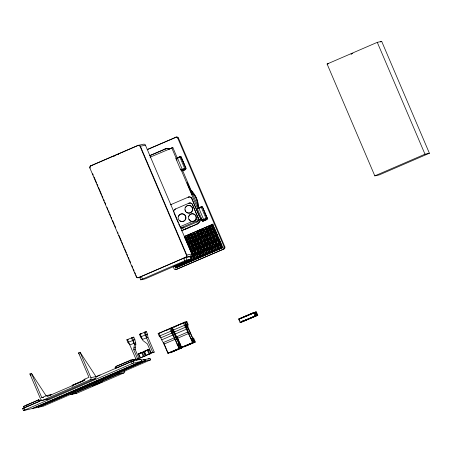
<?xml version="1.0" encoding="UTF-8"?>
<svg xmlns="http://www.w3.org/2000/svg" width="452" height="452" viewBox="0 0 452 452"><rect width="100%" height="100%" fill="white"/><g stroke="black" fill="none" stroke-linecap="round" stroke-linejoin="round"><path stroke-width="0.68" d="M180.009 156.584L179.998 157.42L184.766 168.602L185.665 169.517L185.981 168.178L181.212 156.991L180.009 156.584L181.212 156.991M201.326 206.553L202.53 206.965L207.298 218.152L206.982 219.491L206.084 218.576L201.315 207.389L201.451 206.53L198.01 208.016M169.935 328.485L158.143 333.576L159.228 336.118L160.85 337.83L171.884 333.062L172.02 330.593L170.935 328.05L169.805 328.514L179.178 348.435L172.557 332.915L172.692 330.446L171.607 327.903L170.935 328.05M174.427 331.293L174.359 332.525L180.981 348.046L173.687 332.672L173.788 330.819M184.1 322.508L171.636 327.751L172.72 330.293L174.342 332L185.382 327.231L185.518 324.768L184.433 322.225L183.303 322.683L192.676 342.61L186.054 327.084L186.19 324.621L185.105 322.078L184.433 322.225M185.953 327.372L187.179 326.841L187.314 324.372L186.23 321.83L185.105 322.293L194.473 342.215L187.857 326.694L187.992 324.225L186.908 321.683L186.23 321.83M139.086 358.634L137.657 358.944L133.752 349.797L134.413 344.373L131.464 337.791L133.775 337.13L134.86 339.672L135.843 344.062L135.188 349.486L139.086 358.634L137.583 359.283L136.154 359.594L127.453 339.525L132.543 337.554M180.614 228L199.953 219.644L200.886 217.276M201.53 218.214L201.067 219.401L199.953 219.644M140.775 279.839L185.732 260.358L191.168 258.985L145.143 278.878L140.775 279.839L139.674 277.285L141.363 276.505L142.448 279.048M189.128 256.917L190.083 256.442L191.139 258.99M23.487 410.614L132.69 363.391L141.787 361.216L32.561 408.444L23.487 410.614L22.64 408.551L42.047 400.082M140.205 359.538L140.922 359.182L141.77 361.221M145.448 350.978L146.154 350.645M177.065 158.511L177.489 158.285L175.924 158.624L180.693 169.811L182.263 169.472L181.834 169.698M142.476 352.311L142.34 352.311M135.312 342.819L129.865 344.865L127.91 342.367L126.826 339.819L127.453 339.525M154.239 352.091L152.804 352.402L144.109 332.327L146.414 331.666L147.505 334.209L147.951 337.356L154.239 352.091L151.301 353.052L147.397 343.904L143.041 340.65L140.555 336.904L139.47 334.361L145.188 332.096M127.91 342.367L134.86 339.672M140.555 336.904L147.505 334.209M159.228 336.118L172.692 330.446M138.261 353.899L143.538 351.876L145.273 355.944L140.001 357.967L138.261 353.899L139.527 353.611M143.538 351.876L140.233 353.328M149.126 349.464L143.922 351.458L145.657 355.521L150.861 353.532L149.126 349.464L147.499 350.187M140.001 357.967L145.273 355.944M147.279 350.102C148.053 349.582 142.606 352.091 146.177 350.588M145.657 355.521L150.861 353.532M170.732 328.31L171.607 327.903M185.105 322.078L173.675 327.011M186.908 321.683L184.8 322.621M140.16 353.244L140.764 352.967M147.747 350.04L148.273 349.78L147.578 350.034M113.938 156.234L114.672 155.906M147.098 350.181L146.425 350.481L147.115 350.227M142.16 352.458L141.487 352.752M141.035 352.809C144.035 351.441 137.515 354.165 139.837 353.317M115.068 155.731L115.475 155.55M140.035 277.33L138.431 277.681A1.661 1.638 77.7 0 1 136.278 276.805L89.869 168.003A1.661 1.638 77.7 0 1 90.722 165.827L137.883 145.454L143.267 144.284A1.661 1.638 77.7 0 1 145.425 145.16L191.834 253.962A1.661 1.638 77.7 0 1 190.976 256.137L189.038 256.973M327.107 64.014L377.279 42.341L381.691 41.386L429.4 153.239L379.228 174.913L374.815 175.868L327.107 64.014L328.367 63.743M352.826 53.291L350.995 54.082L351.662 53.941M380.403 41.94L381.691 41.386M147.182 149.544L176.274 137.12A1.661 1.638 77.7 0 1 178.427 137.996L224.836 246.798A1.661 1.638 77.7 0 1 223.983 248.973L176.156 269.488A1.661 1.638 77.7 0 1 174.003 268.612L173.172 266.669M147.849 149.397L176.274 137.12M149.392 155.731L165.251 149.024A5.808 5.735 77.7 0 1 169.647 148.979M150.053 155.59L165.251 149.024M150.053 157.206L172.856 147.595L177.568 158.635M176.692 158.042L180.133 156.556M175.924 158.624L181.088 157.019L185.857 168.206L185.54 169.545L182.099 171.031M180.693 169.811L185.981 168.178M181.902 169.839L184.766 168.602M181.094 170.263L184.659 168.749M182.8 170.76L185.665 169.517M170.743 204.705A2.209 2.187 77.7 0 1 170.997 204.57L188.32 197.123A2.763 2.729 77.7 0 1 191.914 198.581L191.744 198.62A2.763 2.729 77.7 0 0 188.156 197.162L188.32 197.123M173.698 211.265A2.763 2.729 77.7 0 1 175.325 209.056L188.998 203.174A2.763 2.729 77.7 0 1 192.592 204.632L198.321 218.389A2.763 2.729 77.7 0 1 196.897 222.011L197.021 221.988A2.763 2.729 77.7 0 0 198.654 219.774M207.298 218.152L201.733 220.384L203.581 219.446L202.01 219.785L197.236 208.598L202.53 206.965M199.592 208.135L201.315 207.389M192.868 221.186L180.89 226.362A2.763 2.729 77.8 0 1 179.845 226.582M194.128 220.638L198.547 218.734L199.4 216.559L191.744 198.62M180.122 227.028A2.763 2.729 77.7 0 0 183.348 227.864L197.021 221.988M202.01 219.785L206.084 218.576M205.4 218.971L202.536 220.209M201.123 219.316L201.654 220.559L202.072 220.31L202.841 221.254L206.852 219.519L207.174 218.18L202.4 206.993M202.841 221.254L206.982 219.491M181.376 230.723L197.242 224.017A5.808 5.735 77.7 0 0 200.665 219.373M181.405 230.853L197.242 224.017M184.263 236.481L213.191 224.096L184.772 236.373M194.083 259.634L195.337 259.149L185.58 236.272L184.326 236.758L194.337 259.584L193.902 258.567M187.286 235.481L188.54 234.989L198.298 257.872L197.044 258.358L187.286 235.481L188.19 236.95M190.292 234.181L191.552 233.69L201.309 256.566L200.055 257.058L190.546 234.125L191.416 236.159L189.298 237.125M193.253 232.899L194.513 232.413L204.27 255.29L203.01 255.781L193.253 232.899L194.157 234.368M196.264 231.599L197.518 231.113L207.282 253.99L206.022 254.476L196.518 231.543L197.383 233.577L195.128 234.605M199.225 230.322L200.479 229.831L210.237 252.713L208.982 253.199L199.479 230.266M202.236 229.023L203.49 228.531L213.248 251.414L211.994 251.9L202.236 229.023L203.14 230.492M205.197 227.74L206.451 227.254L216.209 250.131L214.954 250.623L205.445 227.689L206.315 229.723L204.202 230.689M208.202 226.441L209.462 225.955L219.22 248.832L217.96 249.323L208.202 226.441L209.327 228.418M211.163 225.164L212.417 224.678L222.181 247.555L220.921 248.041L211.417 225.107L212.282 227.141L207.315 229.288M185.642 237.503L187.574 236.667M188.868 236.108L190.8 235.272M192.089 234.712L211.44 226.356M185.806 237.464L187.738 236.628M189.026 236.074L205.801 228.831M207.089 228.271L208.378 227.712M209.671 227.158L211.604 226.322M186.054 238.526L188.405 237.458M192.416 235.724L194.377 234.876M198.371 233.209L203.355 231M213.287 226.706L213.666 226.542M186.879 239.317L188.84 238.475M189.84 238.04L191.846 237.176M192.851 236.741L194.806 235.893M195.812 235.464L197.818 234.594L198.688 236.628L193.722 238.775M200.778 233.317L198.823 234.164L200.744 233.385M201.778 232.882L203.79 232.017M204.79 231.582L206.75 230.74M207.75 230.305L209.756 229.435M210.762 229.006L212.717 228.158M213.723 227.723L214.101 227.559M186.49 239.543L191.676 237.306M192.97 236.746L197.507 234.786M202.044 232.825L206.581 230.865M207.875 230.305L209.818 229.463M211.112 228.904L212.412 228.345M187.314 240.334L189.269 239.492M190.275 239.057L192.281 238.193M193.286 237.758L195.241 236.91M196.247 236.481L198.253 235.611M199.253 235.181L201.213 234.334L200.343 232.3M202.213 233.899L204.219 233.034M205.225 232.599L207.18 231.757M208.186 231.322L210.191 230.452L210.626 231.469M211.197 230.023L213.152 229.175L213.587 230.192L208.621 232.339M214.152 228.74L214.79 228.526M186.925 240.56L188.868 239.718M190.162 239.159L197.942 235.803M199.236 235.243L201.18 234.402M202.479 233.842L203.773 233.283M205.716 232.441L212.847 229.362M187.749 241.351L189.704 240.509L190.575 242.543L188.614 243.385M190.597 240.176L192.716 239.21M199.671 236.26L201.643 235.351M202.649 234.916L204.654 234.051M205.502 233.74L207.615 232.774M214.587 229.757L215.22 229.543M188.185 242.368L190.139 241.526M191.145 241.091L193.151 240.227M194.151 239.792L196.112 238.944M197.112 238.515L199.117 237.645M200.123 237.215L202.078 236.368L202.513 237.385L200.558 238.227M203.084 235.933L205.089 235.068L205.954 237.102M206.095 234.633L208.05 233.786M209.05 233.356L211.061 232.486M212.061 232.057L214.016 231.209M215.022 230.774L215.401 230.61M187.795 242.594L192.976 240.357M194.27 239.792L198.807 237.837M200.75 236.995L207.88 233.916M209.174 233.356L213.711 231.396M191.575 242.108L193.58 241.244M194.586 240.809L196.541 239.961M197.547 239.532L199.552 238.662L199.987 239.679M203.519 236.95L205.524 236.085M206.524 235.65L208.485 234.803M209.485 234.373L211.491 233.503M212.496 233.074L214.451 232.226M215.457 231.791L216.09 231.571L209.609 234.373M188.224 243.611L193.411 241.368M194.705 240.809L199.242 238.854M200.535 238.294L208.315 234.933M188.659 244.628L202.948 238.402M203.948 237.967L206.157 237.068M206.959 236.667L216.525 232.588M189.094 245.645L191.439 244.577L191.874 245.594L189.919 246.436M192.332 244.244L194.45 243.278M195.456 242.843L203.377 239.419M204.383 238.984L209.349 236.837L209.784 237.854L207.83 238.701M210.355 236.407L212.361 235.537M213.067 235.289L215.321 234.26M216.322 233.825L216.954 233.605M192.88 245.159L194.885 244.295L194.015 242.261M195.885 243.86L197.846 243.012L197.411 241.995M198.846 242.583L200.852 241.713M201.858 241.278L206.824 239.136L207.259 240.153L205.253 241.018M210.785 237.424L212.796 236.554M213.796 236.125L215.751 235.277M216.757 234.842L217.141 234.678M189.529 246.662L197.953 243.023M199.247 242.464L209.615 237.984M210.909 237.424L217.389 234.622M190.354 247.453L192.309 246.611M193.309 246.176L195.32 245.312M196.321 244.877L198.275 244.029M199.281 243.6L201.287 242.73M202.293 242.295L204.247 241.453M208.259 239.718L210.22 238.871M211.22 238.441L213.225 237.571L213.66 238.588M214.231 237.142L216.186 236.294M217.192 235.859L217.57 235.695M189.959 247.679L217.824 235.639M190.394 248.696L204.683 242.47M205.683 242.035L207.892 241.136M208.694 240.735L216.621 237.311L217.491 239.345L215.531 240.187M217.627 236.876L218.005 236.712M190.829 249.713L214.095 239.605L214.96 241.639L212.954 242.509M214.802 239.357L217.056 238.328M218.056 237.893L218.689 237.673M191.654 250.504L193.609 249.662M194.614 249.227L196.62 248.357M197.62 247.928L199.581 247.08M200.581 246.645L202.586 245.781M203.592 245.346L205.547 244.504M206.553 244.069L208.558 243.204M209.564 242.769L211.519 241.922M212.525 241.492L214.53 240.622M218.491 238.91L218.875 238.746M191.264 250.73L196.445 248.487M197.744 247.928L199.688 247.091M200.982 246.526L211.35 242.052M212.643 241.492L219.124 238.69M192.089 251.521L194.044 250.679M195.044 250.244L197.055 249.374M198.055 248.945L200.01 248.097M201.016 247.662L203.021 246.798L203.457 247.815M204.027 246.363L205.982 245.521L206.852 247.555M206.988 245.086L208.993 244.221M209.994 243.786L211.954 242.939M215.966 241.204L217.92 240.362M218.926 239.927L219.305 239.763M191.693 251.747L219.559 239.707M192.518 252.538L206.417 246.538M207.417 246.103L209.626 245.204M210.429 244.803L218.356 241.379L218.791 242.396M219.361 240.944L219.994 240.724L220.429 241.741L216.536 243.419M192.563 253.781L215.83 243.673M138.431 277.681L185.591 257.307L190.976 256.137M374.815 175.868L424.993 154.194L429.4 153.239M193.388 254.572L195.343 253.725L194.908 252.708M196.349 253.295L198.355 252.425M199.355 251.996L201.315 251.148M202.315 250.713L204.327 249.849M205.327 249.414L207.282 248.572M208.287 248.137L210.293 247.267L211.163 249.301M211.299 246.837L213.254 245.99M214.259 245.555L216.265 244.69M217.265 244.255L219.226 243.413M220.226 242.978L220.858 242.758M192.998 254.798L198.179 252.555M199.479 251.996L201.422 251.154M202.716 250.594L209.847 247.515M211.14 246.956L213.084 246.12M214.378 245.56L218.915 243.6M190.812 256.889L192.818 256.024L192.382 255.007M193.823 255.589L195.778 254.742M196.778 254.312L198.79 253.442M199.79 253.013L201.75 252.165M202.75 251.73L204.756 250.866M205.762 250.431L207.717 249.589L208.152 250.606L206.174 251.51M208.722 249.154L210.728 248.284M211.728 247.854L213.689 247.007L214.124 248.024L209.152 250.171M214.689 246.572L216.7 245.707M217.7 245.272L219.655 244.43M220.661 243.995L221.039 243.831M190.84 256.934L221.294 243.775M191.247 257.906L193.253 257.041M194.253 256.606L196.213 255.759L197.044 258.358M197.106 255.431L202.18 253.182M202.937 252.911L205.191 251.883M215.124 247.589L221.729 244.792M199.654 255.476L176.777 265.358L177.427 266.883L176.173 267.375L175.359 265.465M200.66 255.047L214.553 249.041L214.954 250.623M215.559 248.606L220.525 246.464L220.921 248.041M221.525 246.029L222.164 245.809M176.743 266.369L190.93 260.239M192.06 259.714L196.575 257.764M197.869 257.205L205.767 253.826M206.897 253.306L214.796 249.928M215.926 249.408L221.084 247.176M178.32 264.188L179.133 266.092L180.388 265.606L179.738 264.081M181.331 262.889L182.145 264.793L183.399 264.307L182.749 262.781M184.292 261.606L185.105 263.516L186.36 263.024L185.71 261.505M187.297 260.307L188.111 262.216L189.371 261.725L188.721 260.199M190.258 259.03L191.072 260.934L192.332 260.448L190.377 255.872M175.506 267.963L223.169 247.481L176.009 267.855L175.506 267.963L174.698 266.064M176.156 269.488L223.983 248.973M31.403 373.279L41.816 397.681L46.833 395.511L47.262 396.528L84.388 380.494L83.953 379.477L88.971 377.313L78.563 352.905L80.066 352.255L95.96 376.578A1.661 1.638 77.7 0 1 95.106 378.753L47.952 399.127L42.9 400.223A1.661 1.638 77.7 0 1 40.742 399.348L29.9 373.928L31.403 373.279L46.279 396.042M133.024 337.452L133.775 337.13M145.663 331.988L146.414 331.666M147.951 337.356L142.51 339.401L140.092 334.062M160.183 332.841L170.121 328.576M166.703 330.242L168.54 329.446M169.771 328.915L171.607 328.124M174.065 327.062L175.907 326.265M176.031 326.237L178.969 324.943M180.195 324.412L182.162 323.587M183.388 323.061L185.902 322.118M172.461 333.197L174.359 332.525M158.771 333.282L161.714 339.864L172.754 335.096M172.263 327.451L175.212 334.034L186.247 329.265M173.325 335.231L174.551 334.706M186.823 329.406L188.049 328.875M161.714 339.864L163.228 342.599L174.263 337.83M175.212 334.034L176.721 336.768L187.761 332.005M174.223 338.237L176.065 337.441M187.721 332.406L189.563 331.61M163.228 342.599L163.986 344.113L175.026 339.345M176.721 336.768L177.483 338.282L188.518 333.514M174.986 339.746L176.828 338.955M188.478 333.915L190.32 333.124M23.476 406.404L38.527 399.901L38.945 399.811L39.595 401.336L24.125 407.93L23.476 406.404L25.368 405.992M72.569 386.403L72.139 385.386L84.434 380.07M133.374 361.142L131.481 361.555L116.435 368.058L115.78 366.532L130.831 360.029L133.357 359.481L134.007 361.007M38.945 399.811L26.402 405.229L27.453 405.003M83.563 380.539L72.139 385.386M49.799 395.274L51.681 394.46L46.833 395.511M130.848 360.566L133.357 359.481M115.542 368.617L115.107 367.6L116.333 367.069M134.142 360.962L133.713 359.945L136.221 358.86M39.121 401.257L41.629 400.173M95.813 376.765L100.118 374.996M95.66 376.974L132.521 361.075L140.9 359.187M136.154 359.594L137.657 358.944M151.301 353.052L152.804 352.402M42.9 400.223L90.055 379.849L95.106 378.753M177.02 344.752L178.303 344.198L180.037 348.266L168.494 353.114M143.092 360.08L144.369 359.526L145.019 361.052L37.657 407.427L32.606 408.523L139.967 362.148L145.019 361.052M143.64 359.962L149.962 358.312L150.612 359.837L43.256 406.212L38.205 407.308L145.567 360.933L150.612 359.837M238.633 319.05L254.34 312.377L255.753 315.682L240.046 322.355L238.633 319.05L255.018 312.23L256.425 315.536L240.724 322.208M240.119 318.666L239.311 318.903M240.633 318.479L255.708 312.078L257.12 315.383L241.413 322.061L257.793 315.236L256.386 311.931L253.346 313.134M240.809 318.513L254.035 312.711M254.414 312.637L255.708 312.078M247.097 315.852L249.001 315.033M250.267 314.485L252.171 313.66M255.092 312.49L256.386 311.931M148.024 359.148L149.962 358.312M70.201 394.319A1.661 1.638 77.7 0 0 71.648 394.398L118.808 374.03L123.859 372.934A1.661 1.638 77.7 0 0 124.78 370.962M163.986 344.113L167.89 353.261L178.924 348.492M177.483 338.282L181.382 347.43L192.422 342.661M167.89 353.261L180.037 348.266M192.902 342.571L191.168 338.503L191.801 338.367L193.535 342.435L181.382 347.43M193.535 342.435L181.992 347.283M180.981 348.046L169.941 352.814M194.473 342.215L183.439 346.983M256.425 315.536L240.046 322.355M181.84 347.87L170.297 352.724L181.84 347.87L177.224 337.028M194.705 342.181L183.794 346.893L195.337 342.045L193.603 337.977L192.97 338.113L194.705 342.181L195.337 342.045M71.648 394.398L76.699 393.302L123.859 372.934M257.793 315.236L242.091 321.914M140.798 352.91L140.063 353.221M147.075 350.34L146.584 350.549M172.856 147.595L169.669 148.9L171.178 148.25L170.5 148.397M141.25 352.758L142.165 352.379M118.102 154.426L118.537 154.245M140.753 353.063L140.323 353.238M186.184 324.835L187.992 324.225M159.697 333.079L158.143 333.576M146.12 350.741L145.504 350.978M190.055 256.448L183.636 258.245L184.721 260.781M133.809 362.95L132.99 360.905M137.883 145.454A1.661 1.638 77.7 0 1 140.035 146.329L145.425 145.16M175.602 137.267A1.661 1.638 77.7 0 1 177.76 138.137L178.427 137.996M90.722 165.827L92.321 165.477M89.869 168.003L90.208 167.929A1.661 1.638 77.7 0 1 90.185 166.658M170.997 204.57L171.167 204.536A2.209 2.187 77.7 0 0 170.681 204.829M188.998 203.174L188.874 203.202A2.763 2.729 77.7 0 1 192.467 204.66L192.592 204.632M175.325 209.056L175.455 209.027A2.763 2.729 77.7 0 0 174.839 209.395M197.236 208.598L198.75 208.27M183.348 227.864L183.478 227.836A2.763 2.729 77.7 0 1 180.76 227.503M212.417 224.678L222.181 247.555M209.462 225.955L219.22 248.832M206.451 227.254L216.209 250.131M203.49 228.531L213.248 251.414M200.479 229.831L210.237 252.713M197.518 231.113L207.282 253.99M194.513 232.413L204.27 255.29M191.552 233.69L201.309 256.566M188.54 234.989L198.298 257.872M185.58 236.272L195.337 259.149M185.591 257.307A1.661 1.638 77.7 0 0 186.444 255.131L191.834 253.962M223.316 249.114A1.661 1.638 77.7 0 0 224.169 246.939L224.836 246.798M217.96 249.323L217.779 248.25M211.994 251.9L211.592 250.318M206.022 254.476L205.626 252.9M203.01 255.781L202.829 254.708M200.055 257.058L199.219 254.459M192.332 260.448L190.179 256.052M191.072 260.934L190.676 259.358M189.371 261.725L188.303 259.877M186.36 263.024L185.292 261.177M175.506 265.962L175.777 265.793L176.173 267.375M183.399 264.307L182.331 262.454M182.145 264.793L181.744 263.217M180.388 265.606L179.325 263.753M179.133 266.092L178.952 265.025M177.427 266.883L176.365 265.03M136.278 276.805L136.617 276.731A1.661 1.638 77.7 0 0 136.713 276.923M140.222 334.034L141.651 333.723M139.47 334.361L140.9 334.051M172.393 327.423L173.065 327.276M174.195 327.033L174.867 326.886M171.636 327.751L172.314 327.604M186.19 324.621L172.72 330.293L173.398 330.146M126.826 339.819L128.255 339.508M185.382 327.231L186.054 327.084M187.179 326.841L187.857 326.694M158.895 333.254L159.567 333.107M160.697 332.864L161.37 332.717M252.668 313.01L240.227 318.434M174.342 332L175.014 331.853M171.884 333.062L172.557 332.915M134.413 344.373L135.843 344.062M244.69 320.434L244.583 320.236M133.724 347.989L135.154 347.678M133.752 349.797L135.188 349.486M143.922 351.458L145.109 351.198M178.303 344.198L177.676 344.334L179.41 348.402M180.105 343.808L179.472 343.944L181.207 348.012M129.797 360.792L115.78 366.532M133.713 359.945L135.815 359.487M141.21 360.216L144.369 359.526M115.107 367.6L115.78 367.453M90.055 379.849A1.661 1.638 77.7 0 0 90.908 377.674L95.96 376.578M83.953 379.477L85.168 379.211M41.816 397.681L43.635 397.285M22.623 408.58L23.939 408.292M202.965 221.226L201.654 220.559L200.937 218.519M78.563 352.905L79.326 354.074M29.9 373.928L31.035 375.663M173.687 332.672L172.15 329.395M377.279 42.341L424.993 154.194M255.883 312.044L257.29 315.343M255.205 312.191L256.612 315.49M256.154 315.304L256.374 315.812M254.516 312.338L255.922 315.643M255.227 315.507L255.442 316.016M253.838 312.485L255.244 315.79M254.787 315.603L255.007 316.112M254.538 315.66L254.753 316.168M177.76 138.137L224.169 246.939M212.689 224.203L222.661 247.594M214.367 229.633L214.915 230.915M217.096 236.029L217.638 237.306M219.005 240.504L221.457 246.261M181.009 157.2L183.128 162.172M183.659 163.415L184.456 165.279M184.981 166.517L185.778 168.381M203.117 209.033L203.914 210.898M204.445 212.141L205.236 214.005M205.767 215.248L207.095 218.356M177.427 157.974L182.196 169.161M198.744 207.948L203.513 219.135M181.998 169.025L198.626 207.999M171.743 147.838L177.009 160.177M180.885 169.268L197.79 208.892M191.614 197.891L199.569 216.542M242.786 320.937L243.001 321.445M242.532 320.993L242.752 321.496M192.467 204.66L198.321 218.389M242.097 321.084L242.312 321.592M239.142 318.942L239.842 320.592M198.71 245.046L199.146 246.063M173.901 212.677L178.161 222.661M178.693 223.909L179.495 225.78M140.035 146.329L186.444 255.131M185.845 257.363L186.93 259.906M174.935 265.324L176.009 267.855M92.694 173.76L93.248 175.054M94.072 176.998L96.558 182.823M97.112 184.122L97.943 186.06M98.491 187.36L101.53 194.484M102.084 195.778L102.915 197.722M103.468 199.016L104.293 200.959M104.847 202.253L105.678 204.197M107.056 207.434L107.887 209.378M108.44 210.672L109.265 212.615M109.819 213.909L110.65 215.853M111.198 217.146L111.751 218.446M112.582 220.39L114.237 224.271M114.791 225.571L115.622 227.509M117.554 232.045L118.108 233.339M118.932 235.283L121.418 241.114M121.972 242.408L122.803 244.351M123.356 245.645L124.181 247.589M124.735 248.882L126.396 252.77M126.944 254.064L127.775 256.007M128.328 257.301L129.153 259.245M129.707 260.538L130.538 262.482M131.916 265.719L132.747 267.663M133.3 268.957L134.125 270.901M134.679 272.2L135.51 274.138M136.063 275.438L136.617 276.731M164.003 343.503L168.144 353.204M144.985 331.977L146.069 334.52L146.521 337.667M147.94 349.724L149.674 353.792M147.239 350.001L148.974 354.069M144.425 351.215L146.16 355.283M142.273 352.17L144.007 356.232M144.911 359.408L145.567 360.933M141.566 352.453L143.301 356.521M132.346 337.435L133.43 339.983L133.882 343.13M138.758 353.662L140.499 357.73M138.747 358.312L139.397 359.837M136.436 359.368L136.871 360.385M130.831 360.029L131.481 361.555M131.233 361.611L132.097 363.645M80.066 352.255L90.908 377.674M38.527 399.901L39.177 401.427M23.871 407.986L24.741 410.02M138.142 277.737A1.661 1.638 77.7 0 0 138.77 277.607L185.925 257.233A1.661 1.638 77.7 0 0 186.783 255.058L140.374 146.256A1.661 1.638 77.7 0 0 138.216 145.386L91.061 165.754A1.661 1.638 77.7 0 0 90.281 166.466M137.719 277.686A1.661 1.638 77.7 0 1 136.979 277.262M119.786 372.702A1.661 1.638 77.7 0 1 118.808 374.03M76.699 393.302A1.661 1.638 77.7 0 1 75.648 393.387M191.569 190.687A21.289 21.029 77.7 0 1 192.885 191.987M198.597 205.377A21.289 21.029 77.7 0 1 198.626 207.231M191.23 190.761A21.289 21.029 77.7 0 1 198.287 207.304M176.822 269.341A1.661 1.638 77.7 0 1 175.195 269.143M183.58 229.718A24.052 23.758 77.7 0 0 184.902 229.322A22.719 22.442 77.7 0 0 188.388 227.819A24.052 23.758 77.7 0 0 190.173 226.751M164.59 149.166A5.808 5.735 77.7 0 1 168.986 149.12M200.004 219.519A5.808 5.735 77.7 0 1 196.58 224.158M185.371 207.773A3.87 3.825 77.7 0 1 190.637 205.767A3.87 3.825 77.7 0 1 192.185 211.265A3.87 3.825 77.7 0 1 186.642 212.31M185.925 211.604A3.87 3.825 77.7 0 1 185.139 209.762M188.947 216.163A3.87 3.825 77.7 0 1 194.219 214.158A3.87 3.825 77.7 0 1 195.761 219.655A3.87 3.825 77.7 0 1 190.219 220.7M189.501 219.994A3.87 3.825 77.7 0 1 188.992 219.124M173.822 211.237A2.763 2.729 77.7 0 1 173.997 210.536M178.608 216.231A3.87 3.825 77.7 0 1 183.879 214.225A3.87 3.825 77.7 0 1 185.422 219.717A3.87 3.825 77.7 0 1 179.885 220.768M47.952 399.127A1.661 1.638 77.7 0 1 46.697 399.139M190.84 191.213A20.735 20.481 77.7 0 1 197.682 205.519M191.236 191.123A20.735 20.481 77.7 0 1 198.106 207.242M92.474 385.878L102.621 381.573L92.474 385.878M187.365 182.761L187.032 182.834L192.173 194.891L192.512 194.818L187.365 182.761M185.156 207.818A3.87 3.825 77.7 0 0 189.269 213.095A3.87 3.825 77.7 0 0 191.716 206.875A3.87 3.825 77.7 0 0 185.156 207.818M188.738 216.209A3.87 3.825 77.7 0 0 192.851 221.486A3.87 3.825 77.7 0 0 195.292 215.265A3.87 3.825 77.7 0 0 188.738 216.209M178.399 216.276A3.87 3.825 77.7 0 0 182.512 221.548A3.87 3.825 77.7 0 0 184.953 215.333A3.87 3.825 77.7 0 0 178.399 216.276"/></g></svg>
